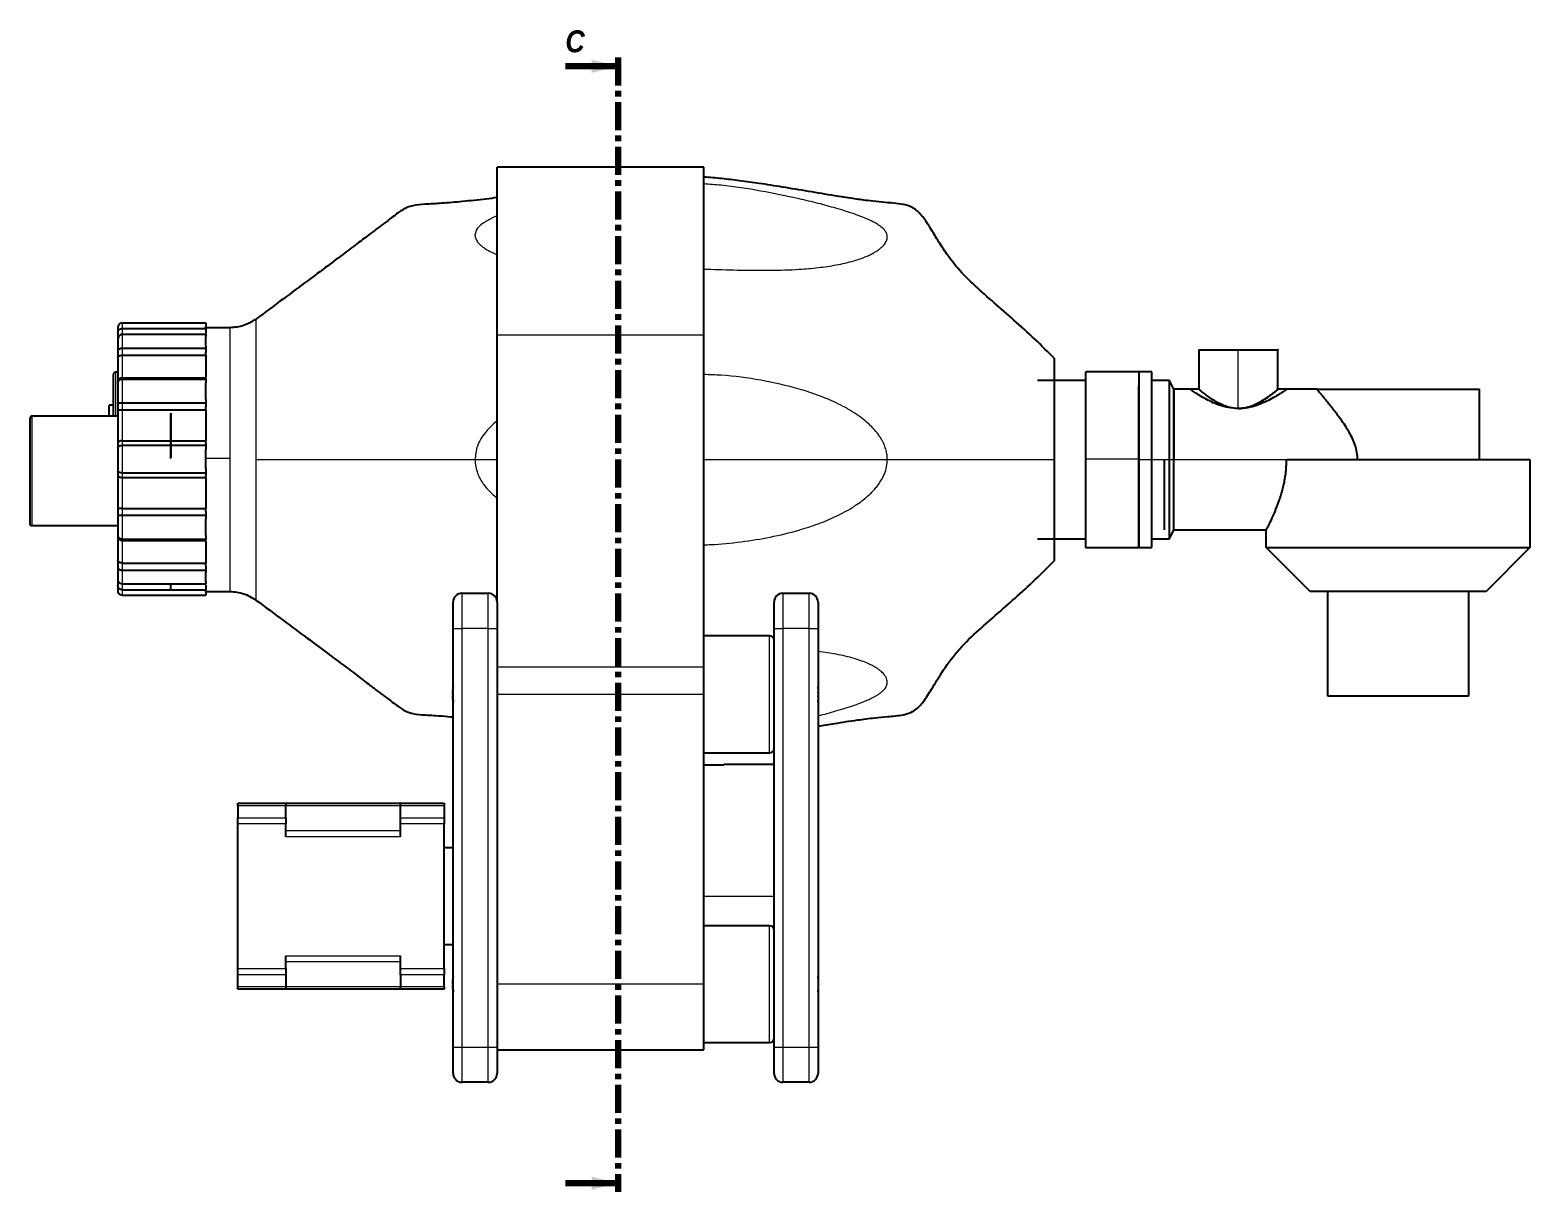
# Model space of a CAD drawing. Header units: millimetres. Extents: x 147 to 1155, y 137 to 770.
# Drawn here: x 147.2 to 488.4, y 506 to 770.3 of the extents above; entities that cross this region are included whole.
import ezdxf

# ---------------------------------------------------------------- set-up
doc = ezdxf.new("R2010")
doc.units = ezdxf.units.MM
doc.linetypes.add('SLD-Solid', pattern=[0])
doc.linetypes.add('SLD-Thin-Thick-Chain', pattern=[10.16, 6.35, -1.27, 1.27, -1.27])
doc.layers.add('CHEIA', color=7, linetype='Continuous')
doc.styles.add('SLDTEXTSTYLE0', font='GOTHICBI.TTF', dxfattribs={"width": 0.913})

msp = doc.modelspace()

# ---------------------------------------------------------------- linework, layer by layer
at = {"color": 7, "linetype": 'SLD-Solid', "lineweight": 100}
for p, q in [((268.949, 762.047), (280.949, 762.047)), ((268.949, 507.999), (280.949, 507.999))]:
    msp.add_line(p, q, dxfattribs=at)
at = {"color": 7, "linetype": 'SLD-Thin-Thick-Chain', "lineweight": 100}
msp.add_line((280.949, 764.047), (280.949, 505.999), dxfattribs=at)
at = {"color": 8, "linetype": 'SLD-Solid', "lineweight": 18}
for p, q in [((168.169, 703.673), (168.169, 702.4)), ((168.169, 701.094), (168.169, 697.951)), ((300.416, 700.885), (253.416, 700.885)), ((168.169, 697.951), (168.169, 696.328)), ((421.978, 684.2), (421.978, 697.582)), ((168.169, 691.169), (168.169, 690.905)), ((168.169, 690.905), (168.169, 685.461)), ((168.169, 685.461), (168.169, 683.924)), ((168.169, 676.876), (168.169, 675.836)), ((168.169, 675.836), (168.169, 669.549)), ((192.622, 672.803), (187.169, 672.803)), ((248.376, 672.572), (253.416, 672.572)), ((387.346, 672.729), (399.374, 672.729)), ((399.374, 672.582), (402.374, 672.582)), ((402.374, 672.582), (406.374, 672.582)), ((406.374, 672.582), (407.374, 672.582)), ((407.374, 672.582), (432.997, 672.582)), ((168.169, 669.549), (168.169, 668.51)), ((168.169, 661.462), (168.169, 659.925)), ((168.169, 659.925), (168.169, 654.48)), ((168.169, 654.48), (168.169, 654.217)), ((168.169, 649.057), (168.169, 647.434)), ((168.169, 647.434), (168.169, 644.291)), ((168.169, 642.986), (168.169, 641.712)), ((245.416, 642.192), (245.416, 634.192)), ((251.416, 634.192), (251.416, 642.192)), ((318.416, 642.192), (318.416, 634.192)), ((324.416, 634.192), (324.416, 642.192)), ((243.416, 634.192), (245.416, 634.192)), ((245.416, 634.192), (245.416, 538.972)), ((251.416, 634.192), (245.416, 634.192)), ((251.416, 538.972), (251.416, 634.192)), ((251.416, 634.192), (253.416, 634.192)), ((315.416, 605.892), (315.416, 632.492)), ((316.416, 634.192), (318.416, 634.192)), ((324.416, 634.192), (318.416, 634.192)), ((318.416, 634.192), (318.416, 538.972)), ((324.416, 634.192), (326.416, 634.192)), ((324.416, 538.972), (324.416, 634.192)), ((300.416, 625.351), (253.416, 625.351)), ((300.416, 619.192), (253.416, 619.192)), ((304.993, 603.073), (300.416, 603.073)), ((205.376, 593.836), (194.416, 593.836)), ((231.416, 593.836), (205.376, 593.836)), ((241.416, 593.836), (231.416, 593.836)), ((194.416, 591.118), (205.376, 591.118)), ((231.416, 591.118), (241.416, 591.118)), ((205.376, 589.704), (194.416, 589.704)), ((205.376, 588.218), (231.416, 588.218)), ((241.416, 589.704), (231.416, 589.704)), ((231.416, 586.804), (205.376, 586.804)), ((300.416, 573.272), (316.416, 573.272)), ((315.416, 539.972), (315.416, 566.572)), ((205.376, 559.739), (231.416, 559.739)), ((194.416, 556.839), (205.376, 556.839)), ((231.416, 558.325), (205.376, 558.325)), ((231.416, 556.839), (241.416, 556.839)), ((205.376, 555.425), (194.416, 555.425)), ((241.416, 555.425), (231.416, 555.425)), ((300.416, 553.272), (253.416, 553.272)), ((194.416, 552.707), (205.376, 552.707)), ((205.376, 552.707), (231.416, 552.707)), ((231.416, 552.707), (241.416, 552.707)), ((243.416, 538.972), (245.416, 538.972)), ((245.416, 538.972), (251.416, 538.972)), ((245.416, 538.972), (245.416, 530.972)), ((251.416, 530.972), (251.416, 538.972)), ((251.416, 538.972), (253.416, 538.972)), ((316.416, 538.972), (318.416, 538.972)), ((318.416, 538.972), (318.416, 530.972)), ((318.416, 538.972), (324.416, 538.972)), ((324.416, 538.972), (326.416, 538.972)), ((324.416, 530.972), (324.416, 538.972))]:
    msp.add_line(p, q, dxfattribs=at)
for points, knots in [([(300.416, 715.933), (300.968, 715.913), (303.815, 715.809), (308.888, 715.674), (315.603, 715.599), (320.732, 715.756), (324.342, 716.029), (326.483, 716.246), (328.56, 716.517), (330.603, 716.857), (332.625, 717.273), (334.468, 717.751), (336.024, 718.251), (337.245, 718.717), (338.25, 719.168), (339.078, 719.6), (339.833, 720.054), (340.507, 720.533), (341.086, 721.039), (341.636, 721.642), (342.065, 722.36), (342.22, 723.107), (342.134, 723.742), (341.911, 724.287), (341.584, 724.757), (341.204, 725.158), (340.814, 725.501), (340.334, 725.859), (339.705, 726.263), (338.868, 726.723), (337.753, 727.252), (336.325, 727.843), (333.939, 728.712), (330.614, 729.749), (326.408, 730.885), (320.719, 732.25), (313.36, 733.726), (306.086, 734.901), (301.735, 735.185), (300.416, 735.271)], [0, 0, 0, 0, 0.0168165, 0.0866114, 0.1553006, 0.2242945, 0.2473758, 0.2704903, 0.2933482, 0.31532, 0.3385612, 0.3622655, 0.3802319, 0.3957428, 0.4092556, 0.4211254, 0.431623, 0.4443966, 0.4557613, 0.4659655, 0.4834931, 0.4999177, 0.5108862, 0.5222494, 0.5342212, 0.5417805, 0.5499806, 0.5589119, 0.5686921, 0.5818733, 0.5973657, 0.6157561, 0.637868, 0.6853968, 0.7301857, 0.7763427, 0.8676111, 0.9598748, 1, 1, 1, 1]), ([(253.416, 728.008), (253.285, 727.956), (252.72, 727.728), (251.821, 727.297), (250.323, 726.468), (248.762, 725.307), (248.499, 724.192), (248.376, 723.665)], [0, 0, 0, 0, 0.047586, 0.2061416, 0.3575032, 0.6968549, 1, 1, 1, 1]), ([(248.376, 723.665), (248.49, 723.132), (248.646, 722.409), (249.424, 721.562), (250.023, 721.04), (250.923, 720.414), (252.039, 719.78), (253, 719.388), (253.416, 719.218)], [0, 0, 0, 0, 0.3023645, 0.4096928, 0.5224743, 0.6419825, 0.8450614, 1, 1, 1, 1]), ([(198.567, 704.541), (198.567, 704.541), (198.567, 704.721), (198.567, 704.083), (198.567, 702.484), (198.567, 699.483), (198.567, 695.339), (198.567, 690.225), (198.567, 684.498), (198.567, 678.541), (198.567, 674.526), (198.567, 672.576)], [0, 0, 0, 0, 0.0000482, 0.1165586, 0.2400479, 0.3686712, 0.5000241, 0.6313768, 0.7600002, 0.8834896, 1, 1, 1, 1]), ([(168.169, 702.4), (168.169, 702.177), (168.169, 701.878), (168.169, 701.255), (168.169, 701.094)], [0, 0, 0, 0, 0.742866, 1, 1, 1, 1]), ([(192.622, 702.571), (192.622, 702.468), (192.622, 702.261), (192.622, 700.514), (192.622, 697.773), (192.622, 694.047), (192.622, 689.505), (192.622, 684.315), (192.622, 678.676), (192.622, 674.761), (192.622, 672.803)], [0, 0, 0, 0, 0.12290556, 0.24820485, 0.37350395, 0.49880323, 0.62410275, 0.74940184, 0.87470095, 1, 1, 1, 1]), ([(168.169, 696.328), (168.169, 695.449), (168.169, 693.879), (168.169, 691.997), (168.169, 691.169)], [0, 0, 0, 0, 0.5600003, 1, 1, 1, 1]), ([(166.669, 682.487), (166.669, 682.654), (166.669, 683.592), (166.669, 685.389), (166.669, 687.716), (166.669, 689.792), (166.669, 691.351), (166.669, 692.315), (166.669, 692.431), (166.669, 692.487)], [0, 0, 0, 0, 0.0327508, 0.18461607, 0.34744857, 0.51637556, 0.68530247, 0.84813506, 1, 1, 1, 1]), ([(342.183, 672.572), (342.171, 672.929), (342.145, 673.658), (341.917, 674.759), (341.596, 675.721), (341.22, 676.551), (340.833, 677.265), (340.358, 678.009), (339.728, 678.856), (338.887, 679.818), (337.765, 680.906), (336.338, 682.074), (333.973, 683.713), (330.66, 685.505), (326.456, 687.255), (320.749, 689.121), (313.383, 690.737), (306.101, 691.759), (301.741, 691.887), (300.416, 691.926)], [0, 0, 0, 0, 0.0216753, 0.044193, 0.0679866, 0.0831247, 0.0994875, 0.1172627, 0.1366915, 0.1635483, 0.1947631, 0.2315125, 0.2754128, 0.3693281, 0.4596711, 0.5522977, 0.7348071, 0.9193615, 1, 1, 1, 1]), ([(147.669, 657.487), (147.669, 657.561), (147.669, 657.714), (147.669, 658.982), (147.669, 661.034), (147.669, 663.765), (147.669, 666.832), (147.669, 669.987), (147.669, 673.143), (147.669, 676.21), (147.669, 678.941), (147.669, 680.993), (147.669, 682.261), (147.669, 682.414), (147.669, 682.487)], [0, 0, 0, 0, 0.0785035, 0.1626766, 0.2500001, 0.3373234, 0.4214964, 0.5, 0.5785036, 0.6626767, 0.75, 0.8373234, 0.9214965, 1, 1, 1, 1]), ([(168.169, 683.924), (168.169, 682.638), (168.169, 680.343), (168.169, 677.935), (168.169, 676.876)], [0, 0, 0, 0, 0.5600002, 1, 1, 1, 1]), ([(253.416, 681.39), (253.276, 681.28), (252.702, 680.828), (251.796, 679.95), (250.303, 678.263), (248.751, 675.875), (248.496, 673.63), (248.376, 672.572)], [0, 0, 0, 0, 0.0509556, 0.2093205, 0.3599105, 0.6982532, 1, 1, 1, 1]), ([(192.622, 672.803), (192.622, 670.838), (192.622, 666.91), (192.622, 661.233), (192.622, 655.993), (192.622, 651.388), (192.622, 647.607), (192.622, 644.75), (192.622, 643.096), (192.622, 642.404), (192.622, 642.595), (192.622, 642.602)], [0, 0, 0, 0, 0.1244142, 0.2488284, 0.3732429, 0.4976573, 0.6220717, 0.7464861, 0.8709002, 0.9953143, 1, 1, 1, 1]), ([(198.567, 672.576), (200.717, 672.576), (204.709, 672.576), (210.257, 672.575), (214.957, 672.574), (218.887, 672.574), (222.312, 672.574), (225.214, 672.573), (227.604, 672.573), (229.33, 672.573), (230.609, 672.573), (231.561, 672.573), (232.37, 672.572), (233.502, 672.572), (235.565, 672.572), (238.911, 672.572), (243.315, 672.572), (246.594, 672.572), (248.376, 672.572)], [0, 0, 0, 0, 0.1375942, 0.2556222, 0.3556846, 0.4393817, 0.5083139, 0.5761537, 0.6265479, 0.6626212, 0.6874989, 0.7086668, 0.7229621, 0.7357887, 0.772698, 0.8304639, 0.9078619, 1, 1, 1, 1]), ([(198.567, 672.576), (198.567, 670.633), (198.567, 666.629), (198.567, 660.688), (198.567, 654.974), (198.567, 649.867), (198.567, 645.723), (198.567, 642.715), (198.567, 641.095), (198.567, 640.453), (198.567, 640.629), (198.567, 640.632)], [0, 0, 0, 0, 0.11622902, 0.23940662, 0.36770434, 0.49873898, 0.62980313, 0.75818568, 0.88149375, 0.99788553, 1, 1, 1, 1]), ([(248.376, 672.572), (248.493, 671.513), (248.651, 670.078), (249.432, 668.422), (250.033, 667.402), (250.933, 666.18), (252.046, 664.942), (253.003, 664.149), (253.416, 663.807)], [0, 0, 0, 0, 0.3027566, 0.41031121, 0.52333729, 0.64309029, 0.84608837, 1, 1, 1, 1]), ([(300.416, 653.204), (300.968, 653.217), (303.813, 653.288), (308.881, 653.832), (315.582, 654.881), (320.699, 656.113), (324.302, 657.225), (326.444, 657.971), (328.533, 658.79), (330.59, 659.709), (332.625, 660.741), (334.465, 661.824), (336.014, 662.88), (337.231, 663.828), (338.237, 664.724), (339.07, 665.571), (339.828, 666.451), (340.503, 667.375), (341.083, 668.348), (341.631, 669.513), (342.081, 670.912), (342.15, 672.031), (342.183, 672.572)], [0, 0, 0, 0, 0.0335921, 0.1732119, 0.3103989, 0.4477361, 0.4940862, 0.5403533, 0.5859631, 0.6307038, 0.6774546, 0.7246739, 0.7603891, 0.7913168, 0.8183528, 0.8421983, 0.8633939, 0.8889142, 0.9116416, 0.9320831, 0.9671477, 1, 1, 1, 1]), ([(300.416, 672.571), (301.094, 672.571), (303.706, 672.571), (308.434, 672.571), (314.893, 672.572), (321.027, 672.572), (326.542, 672.572), (330.909, 672.572), (334.666, 672.572), (337.716, 672.572), (340.132, 672.572), (341.551, 672.572), (342.183, 672.572)], [0, 0, 0, 0, 0.0483113, 0.1862126, 0.3382905, 0.5122518, 0.6283171, 0.7360555, 0.8271011, 0.8986921, 0.9548543, 1, 1, 1, 1]), ([(342.183, 672.572), (342.83, 672.572), (344.045, 672.572), (345.766, 672.572), (347.304, 672.572), (348.862, 672.572), (350.366, 672.573), (351.971, 672.573), (353.734, 672.574), (355.881, 672.574), (358.53, 672.575), (361.958, 672.575), (366.046, 672.576), (370.67, 672.577), (375.485, 672.574), (378.628, 672.614), (380.159, 672.634)], [0, 0, 0, 0, 0.0366038, 0.0687361, 0.0977226, 0.1257899, 0.1677115, 0.2214006, 0.2910673, 0.3627399, 0.443438, 0.5329359, 0.6341775, 0.7501376, 0.878306, 1, 1, 1, 1]), ([(168.169, 668.51), (168.169, 667.162), (168.169, 664.756), (168.169, 662.468), (168.169, 661.462)], [0, 0, 0, 0, 0.5599999, 1, 1, 1, 1]), ([(168.169, 654.217), (168.169, 653.168), (168.169, 651.296), (168.169, 649.741), (168.169, 649.057)], [0, 0, 0, 0, 0.56, 1, 1, 1, 1]), ([(168.169, 644.291), (168.169, 644.044), (168.169, 643.439), (168.169, 643.154), (168.169, 642.986)], [0, 0, 0, 0, 0.4076585, 1, 1, 1, 1]), ([(326.416, 614.304), (326.421, 614.305), (327.137, 614.482), (328.505, 614.848), (330.556, 615.421), (332.594, 616.035), (334.457, 616.647), (336.026, 617.214), (337.247, 617.7), (338.249, 618.145), (339.072, 618.554), (339.825, 618.977), (340.5, 619.419), (341.081, 619.887), (341.636, 620.452), (342.068, 621.139), (342.221, 621.877), (342.132, 622.518), (341.91, 623.077), (341.585, 623.57), (341.208, 623.998), (340.819, 624.368), (340.342, 624.755), (339.713, 625.193), (338.874, 625.687), (337.753, 626.239), (336.324, 626.818), (333.957, 627.596), (330.643, 628.329), (327.86, 628.791), (326.439, 628.917), (326.416, 628.919)], [0, 0, 0, 0, 0.0003381, 0.0501567, 0.0976028, 0.1484634, 0.2008511, 0.2399703, 0.2736578, 0.3029177, 0.3285222, 0.3510544, 0.3789301, 0.4036923, 0.4258742, 0.4642941, 0.5002766, 0.523875, 0.548314, 0.574052, 0.5904474, 0.6081985, 0.6275045, 0.6486228, 0.6775483, 0.7113484, 0.7513023, 0.7991847, 0.9010567, 0.9983622, 1, 1, 1, 1])]:
    msp.add_open_spline(points, degree=3, knots=knots, dxfattribs=at)
at = {"color": 7, "linetype": 'SLD-Solid', "lineweight": 100}
for points in [[(280.949, 762.047), (274.949, 763.547), (274.949, 760.547)], [(280.949, 507.999), (274.949, 509.499), (274.949, 506.499)]]:
    msp.add_solid(points, dxfattribs=at)
at = {"layer": 'CHEIA', "color": 3}
for p, q in [((300.416, 739.075), (253.416, 739.075)), ((253.416, 700.885), (253.416, 739.075)), ((300.416, 700.885), (300.416, 739.075)), ((168.169, 703.673), (187.169, 703.673)), ((187.169, 703.673), (187.169, 702.938)), ((187.169, 702.4), (187.169, 702.938)), ((167.169, 702.673), (167.169, 701.461)), ((167.169, 699.991), (167.169, 697.322)), ((168.169, 702.4), (187.169, 702.4)), ((168.169, 701.094), (187.169, 701.094)), ((192.625, 702.582), (187.169, 702.582)), ((187.169, 701.094), (187.169, 700.62)), ((187.169, 698.426), (187.169, 700.62)), ((253.416, 640.192), (253.416, 700.885)), ((300.416, 625.351), (300.416, 700.885)), ((167.169, 697.322), (167.169, 695.778)), ((168.169, 697.951), (187.169, 697.951)), ((168.169, 696.328), (187.169, 696.328)), ((187.169, 698.426), (187.169, 697.951)), ((187.169, 697.951), (187.169, 697.014)), ((187.169, 696.328), (187.169, 697.014)), ((413.049, 697.587), (413.049, 688.582)), ((431.05, 688.575), (431.05, 697.587)), ((167.169, 692.487), (166.669, 692.487)), ((167.169, 690.245), (167.169, 689.994)), ((167.169, 689.994), (167.169, 685.372)), ((168.169, 691.169), (187.169, 691.169)), ((168.169, 690.905), (187.169, 690.905)), ((187.169, 691.057), (187.169, 691.169)), ((187.169, 691.057), (187.169, 690.905)), ((187.169, 690.905), (187.169, 690.083)), ((187.169, 686.283), (187.169, 690.083)), ((387.346, 690.582), (376.369, 690.582)), ((399.38, 692.582), (387.334, 692.582)), ((402.379, 692.582), (399.369, 692.582)), ((406.379, 690.582), (402.369, 690.582)), ((407.374, 688.582), (406.372, 690.587)), ((187.169, 686.283), (187.169, 685.461)), ((411.058, 688.582), (407.374, 688.582)), ((413.049, 688.582), (411.049, 688.582)), ((433.05, 688.582), (431.05, 688.582)), ((439.874, 688.582), (433.041, 688.582)), ((476.874, 672.582), (476.874, 688.582)), ((167.169, 682.487), (147.669, 682.487)), ((166.169, 684.987), (165.169, 684.987)), ((167.169, 685.372), (167.169, 683.909)), ((168.169, 685.461), (187.169, 685.461)), ((168.169, 683.924), (187.169, 683.924)), ((187.169, 685.461), (187.169, 684.573)), ((187.169, 683.924), (187.169, 684.573)), ((167.169, 676.351), (167.169, 675.361)), ((168.169, 676.876), (187.169, 676.876)), ((168.169, 675.836), (187.169, 675.836)), ((187.169, 676.436), (187.169, 676.876)), ((187.169, 676.436), (187.169, 675.836)), ((187.169, 675.836), (187.169, 674.887)), ((167.169, 675.361), (167.169, 670.024)), ((187.169, 670.499), (187.169, 674.887)), ((488.374, 672.582), (488.374, 652.582)), ((167.169, 670.024), (167.169, 669.035)), ((168.169, 669.549), (187.169, 669.549)), ((187.169, 670.499), (187.169, 669.549)), ((187.169, 669.549), (187.169, 668.949)), ((187.169, 668.51), (187.169, 668.949)), ((168.169, 668.51), (187.169, 668.51)), ((167.169, 661.477), (167.169, 660.014)), ((167.169, 660.014), (167.169, 655.391)), ((168.169, 661.462), (187.169, 661.462)), ((168.169, 659.925), (187.169, 659.925)), ((187.169, 660.812), (187.169, 661.462)), ((187.169, 660.812), (187.169, 659.925)), ((187.169, 659.925), (187.169, 659.103)), ((187.169, 655.302), (187.169, 659.103)), ((167.169, 657.487), (147.669, 657.487)), ((167.169, 655.391), (167.169, 655.14)), ((187.169, 655.302), (187.169, 654.48)), ((406.372, 654.577), (407.374, 656.582)), ((407.374, 656.582), (428.374, 656.582)), ((428.374, 652.582), (428.374, 656.582)), ((168.169, 654.48), (187.169, 654.48)), ((168.169, 654.217), (187.169, 654.217)), ((187.169, 654.48), (187.169, 654.328)), ((187.169, 654.217), (187.169, 654.328)), ((376.369, 654.582), (387.346, 654.582)), ((387.334, 652.582), (399.38, 652.582)), ((399.369, 652.582), (402.379, 652.582)), ((402.369, 654.582), (406.379, 654.582)), ((438.374, 642.582), (428.374, 652.582)), ((488.374, 652.582), (478.374, 642.582)), ((167.169, 649.608), (167.169, 648.063)), ((168.169, 649.057), (187.169, 649.057)), ((187.169, 648.371), (187.169, 649.057)), ((187.169, 648.371), (187.169, 647.434)), ((167.169, 648.063), (167.169, 645.394)), ((168.169, 647.434), (187.169, 647.434)), ((187.169, 647.434), (187.169, 646.96)), ((187.169, 644.766), (187.169, 646.96)), ((167.169, 643.924), (167.169, 642.712)), ((168.169, 644.291), (187.169, 644.291)), ((168.169, 642.986), (187.169, 642.986)), ((168.169, 641.712), (187.169, 641.712)), ((187.169, 644.766), (187.169, 644.291)), ((187.169, 642.448), (187.169, 642.986)), ((187.169, 642.582), (192.625, 642.582)), ((187.169, 642.448), (187.169, 641.712)), ((245.416, 642.192), (251.416, 642.192)), ((318.416, 642.192), (324.416, 642.192)), ((442.374, 618.744), (442.374, 642.582)), ((474.374, 642.582), (474.374, 618.744)), ((243.416, 634.192), (243.416, 640.192)), ((253.416, 640.192), (253.416, 634.192)), ((316.416, 634.192), (316.416, 640.192)), ((326.416, 640.192), (326.416, 634.192)), ((243.416, 538.972), (243.416, 634.192)), ((253.416, 634.192), (253.416, 538.972)), ((315.416, 632.492), (300.416, 632.492)), ((316.416, 538.972), (316.416, 634.192)), ((326.416, 634.192), (326.416, 538.972)), ((300.416, 619.192), (300.416, 625.351)), ((243.416, 619.6), (243.289, 619.605)), ((243.331, 618.196), (243.289, 618.191)), ((243.416, 620.072), (243.359, 620.078)), ((243.416, 617.704), (243.359, 617.701)), ((300.416, 553.272), (300.416, 619.192)), ((326.416, 619.537), (326.472, 619.543)), ((326.416, 618.847), (326.472, 618.84)), ((300.416, 605.892), (315.416, 605.892)), ((304.993, 603.076), (300.416, 603.076)), ((316.416, 603.272), (304.993, 603.272)), ((304.993, 603.073), (304.993, 603.07)), ((194.416, 594.422), (205.376, 594.422)), ((194.416, 593.836), (194.416, 594.422)), ((194.416, 593.836), (194.416, 591.118)), ((205.376, 594.422), (205.376, 593.836)), ((205.376, 594.422), (231.416, 594.422)), ((205.376, 591.118), (205.376, 593.836)), ((231.416, 594.422), (241.416, 594.422)), ((231.416, 593.836), (231.416, 594.422)), ((231.416, 591.118), (231.416, 593.836)), ((241.416, 594.422), (241.416, 593.836)), ((241.416, 593.836), (241.416, 591.118)), ((194.416, 589.704), (194.416, 591.118)), ((205.376, 591.118), (205.376, 589.704)), ((231.416, 589.704), (231.416, 591.118)), ((241.416, 591.118), (241.416, 589.704)), ((194.416, 556.839), (194.416, 589.704)), ((205.376, 586.804), (205.376, 589.704)), ((231.416, 586.804), (231.416, 589.704)), ((241.416, 556.839), (241.416, 589.704)), ((243.416, 584.272), (241.416, 584.272)), ((315.416, 566.572), (300.416, 566.572)), ((205.376, 556.839), (205.376, 559.739)), ((231.416, 556.839), (231.416, 559.739)), ((241.416, 562.272), (243.416, 562.272)), ((194.416, 555.425), (194.416, 556.839)), ((205.376, 556.839), (205.376, 555.425)), ((231.416, 555.425), (231.416, 556.839)), ((241.416, 556.839), (241.416, 555.425)), ((194.416, 552.707), (194.416, 555.425)), ((205.376, 555.425), (205.376, 552.707)), ((231.416, 555.425), (231.416, 552.707)), ((241.416, 552.707), (241.416, 555.425)), ((243.416, 553.68), (243.289, 553.685)), ((243.416, 554.152), (243.359, 554.158)), ((300.416, 538.372), (300.416, 553.272)), ((326.416, 553.617), (326.472, 553.623)), ((326.416, 552.927), (326.472, 552.92)), ((194.416, 552.122), (194.416, 552.707)), ((205.376, 552.122), (194.416, 552.122)), ((205.376, 552.707), (205.376, 552.122)), ((231.416, 552.122), (205.376, 552.122)), ((231.416, 552.122), (231.416, 552.707)), ((241.416, 552.122), (231.416, 552.122)), ((241.416, 552.707), (241.416, 552.122)), ((243.331, 552.276), (243.289, 552.271)), ((243.416, 551.784), (243.359, 551.781)), ((300.416, 539.972), (315.416, 539.972)), ((243.416, 532.972), (243.416, 538.972)), ((253.416, 538.972), (253.416, 532.972)), ((253.416, 538.372), (300.416, 538.372)), ((316.416, 532.972), (316.416, 538.972)), ((326.416, 538.972), (326.416, 532.972)), ((251.416, 530.972), (245.416, 530.972)), ((324.416, 530.972), (318.416, 530.972))]:
    msp.add_line(p, q, dxfattribs=at)
at = {"layer": 'CHEIA', "color": 3, "flags": 128}
for points in [[(243.416, 620.969), (243.415, 620.966), (243.324, 620.504)], [(243.324, 617.879), (243.415, 617.417), (243.416, 617.414)], [(243.416, 555.049), (243.415, 555.046), (243.324, 554.584)], [(243.324, 551.959), (243.415, 551.497), (243.416, 551.494)]]:
    msp.add_lwpolyline(points, dxfattribs=at)
at = {"layer": 'CHEIA', "color": 3}
for centre, radius, start, end in [((245.416, 640.192), 2, 90, 180), ((251.416, 640.192), 2, 0, 90), ((318.416, 640.192), 2, 90, 180), ((324.416, 640.192), 2, 0, 90), ((315.416, 631.492), 1, 0, 90), ((246.217, 620.023), 2.932, 167.02053, 176.70743), ((243.547, 620.272), 0.27, 197.416, 226.01803), ((251.17, 619.328), 7.885, 174.23456, 177.98635), ((248.436, 619.831), 5.151, 182.50917, 187.1296), ((248.488, 618.548), 5.204, 170.25062, 177.46967), ((251.162, 619.054), 7.878, 182.01246, 187.90923), ((243.506, 618.129), 0.225, 143.69591, 163.99821), ((246.217, 618.36), 2.932, 183.29264, 192.97945), ((246.134, 619.158), 2.923, 158.41365, 161.64843), ((244.02, 618.668), 1.008, 126.83535, 130.952), ((248.815, 619.257), 5.605, 193.26768, 196.06992), ((250.964, 619.183), 7.748, 191.02481, 193.02527), ((318.945, 619.176), 7.671, 11.14745, 13.14768), ((325.803, 618.964), 0.885, 40.86975, 46.16852), ((325.802, 619.42), 0.886, 313.83499, 319.12673), ((318.939, 619.208), 7.678, 346.85319, 348.85168), ((320.586, 619.717), 5.961, 2.3038, 9.09267), ((324.371, 620.112), 2.177, 344.85804, 355.92638), ((324.371, 618.272), 2.177, 4.07352, 15.14207), ((320.586, 618.666), 5.961, 350.90737, 357.69616), ((315.416, 606.892), 1, 270, 0), ((315.416, 565.572), 1, 0, 90), ((246.217, 554.103), 2.932, 167.02053, 176.70743), ((243.547, 554.353), 0.27, 197.41753, 226.01482), ((251.17, 553.408), 7.885, 174.23456, 177.98635), ((248.435, 553.911), 5.151, 182.50904, 187.12973), ((248.488, 552.628), 5.204, 170.25068, 177.46968), ((251.162, 553.134), 7.878, 182.01243, 187.9093), ((246.138, 553.237), 2.927, 158.41617, 161.64679), ((244.024, 552.743), 1.015, 126.84931, 130.93804), ((318.943, 553.256), 7.674, 11.14779, 13.14735), ((325.803, 553.044), 0.885, 40.86975, 46.16852), ((325.803, 553.499), 0.885, 313.83148, 319.13025), ((320.586, 553.797), 5.961, 2.3038, 9.09267), ((324.371, 554.192), 2.177, 344.85804, 355.92638), ((324.371, 552.352), 2.177, 4.07362, 15.14196), ((243.506, 552.209), 0.225, 143.69591, 163.99821), ((246.217, 552.44), 2.932, 183.29257, 192.97947), ((248.815, 553.337), 5.606, 193.2676, 196.0698), ((250.964, 553.263), 7.748, 191.02481, 193.02527), ((318.943, 553.287), 7.674, 346.85265, 348.85221), ((320.586, 552.746), 5.961, 350.90733, 357.6962), ((315.416, 540.972), 1, 270, 0), ((245.416, 532.972), 2, 180, 270), ((251.416, 532.972), 2, 270, 0), ((318.416, 532.972), 2, 180, 270), ((324.416, 532.972), 2, 270, 0)]:
    msp.add_arc(centre, radius, start, end, dxfattribs=at)
for points, knots in [([(380.159, 695.628), (378.702, 697.079), (375.718, 700.05), (371.119, 704.225), (366.53, 708.233), (362.147, 712.047), (358.473, 715.669), (355.744, 719.218), (353.742, 722.315), (352.01, 725.22), (350.428, 727.683), (348.837, 729.421), (347.083, 730.346), (345.197, 730.758), (342.873, 730.969), (340.328, 731.193), (337.436, 731.519), (334.073, 731.98), (329.608, 732.689), (324.279, 733.585), (318.557, 734.544), (313.333, 735.369), (308.716, 736.02), (304.518, 736.485), (301.794, 736.781), (300.434, 736.848), (300.416, 736.849)], [0, 0, 0, 0, 0.064666, 0.1323957, 0.1953167, 0.2562634, 0.315154, 0.3571617, 0.3967522, 0.4311048, 0.4634495, 0.4889317, 0.5039685, 0.5250436, 0.5491345, 0.5773862, 0.6053881, 0.6406449, 0.6841129, 0.7475598, 0.8106032, 0.8665546, 0.9139031, 0.9571893, 0.9994106, 1, 1, 1, 1]), ([(253.416, 732.177), (252.573, 732.062), (249.956, 731.706), (245.746, 731.295), (241.131, 730.881), (237.362, 730.678), (234.724, 730.515), (232.945, 729.966), (231.834, 729.368), (230.718, 728.578), (229.58, 727.731), (228.175, 726.67), (226.507, 725.406), (224.382, 723.798), (221.731, 721.798), (218.486, 719.359), (214.582, 716.436), (209.953, 712.984), (204.536, 708.958), (200.651, 706.083), (198.567, 704.541)], [0, 0, 0, 0, 0.0402398, 0.1250276, 0.2002558, 0.259422, 0.3040112, 0.3245827, 0.3470215, 0.3634013, 0.3892935, 0.4141773, 0.4467557, 0.4883705, 0.5403392, 0.6039567, 0.6804942, 0.7712004, 0.8773014, 1, 1, 1, 1]), ([(168.169, 703.673), (168.014, 703.652), (167.705, 703.609), (167.382, 703.326), (167.2, 703.003), (167.179, 702.783), (167.169, 702.673)], [0, 0, 0, 0, 0.27907, 0.5587194, 0.7793348, 1, 1, 1, 1]), ([(198.567, 704.541), (197.655, 703.976), (195.83, 702.845), (193.692, 702.67), (192.622, 702.582)], [0, 0, 0, 0, 0.4999994, 1, 1, 1, 1]), ([(167.169, 701.461), (167.169, 701.481), (167.17, 701.54), (167.184, 701.642), (167.21, 701.734), (167.231, 701.788), (167.237, 701.803), (167.239, 701.808), (167.286, 701.92), (167.395, 702.079), (167.597, 702.239), (167.774, 702.33), (167.966, 702.388), (168.102, 702.396), (168.169, 702.4)], [0, 0, 0, 0, 0.0420408, 0.1252218, 0.2157229, 0.2402651, 0.247163, 0.2492567, 0.2504464, 0.499616, 0.6294937, 0.7498484, 0.8765949, 1, 1, 1, 1]), ([(167.169, 701.461), (167.169, 701.235), (167.169, 700.917), (167.169, 700.198), (167.169, 699.991)], [0, 0, 0, 0, 0.7122148, 1, 1, 1, 1]), ([(168.169, 701.094), (168.014, 701.071), (167.705, 701.024), (167.382, 700.712), (167.2, 700.355), (167.179, 700.112), (167.169, 699.991)], [0, 0, 0, 0, 0.2790693, 0.5587173, 0.7793364, 1, 1, 1, 1]), ([(187.169, 702.4), (187.169, 702.184), (187.169, 701.921), (187.169, 701.367), (187.169, 701.269)], [0, 0, 0, 0, 0.8235665, 1, 1, 1, 1]), ([(167.169, 697.322), (167.185, 697.41), (167.219, 697.586), (167.471, 697.793), (167.804, 697.926), (168.047, 697.943), (168.169, 697.951)], [0, 0, 0, 0, 0.2800163, 0.5597855, 0.7800053, 1, 1, 1, 1]), ([(167.169, 695.778), (167.169, 695.789), (167.17, 695.824), (167.184, 695.884), (167.21, 695.938), (167.231, 695.97), (167.237, 695.979), (167.239, 695.982), (167.287, 696.048), (167.395, 696.141), (167.597, 696.234), (167.774, 696.288), (167.966, 696.322), (168.102, 696.326), (168.169, 696.328)], [0, 0, 0, 0, 0.0420409, 0.1252204, 0.2157226, 0.2402658, 0.2471628, 0.2492571, 0.2504455, 0.4996143, 0.6294942, 0.749848, 0.8765946, 1, 1, 1, 1]), ([(187.169, 696.328), (187.169, 695.45), (187.169, 693.932), (187.169, 692.111), (187.169, 691.344)], [0, 0, 0, 0, 0.57837288, 1, 1, 1, 1]), ([(413.062, 697.582), (413.172, 697.582), (413.341, 697.582), (414.438, 697.582), (415.587, 697.582), (417.02, 697.582), (419.106, 697.582), (420.847, 697.582), (421.978, 697.582)], [0, 0, 0, 0, 0.2356182, 0.3651725, 0.4974761, 0.6297801, 0.7593342, 1, 1, 1, 1]), ([(421.978, 697.582), (423.111, 697.582), (424.854, 697.582), (426.96, 697.582), (428.406, 697.582), (429.599, 697.582), (430.643, 697.582), (431.252, 697.582), (431.042, 697.582), (431.037, 697.582)], [0, 0, 0, 0, 0.23826027, 0.36651998, 0.49750157, 0.62848317, 0.75674292, 0.99500327, 1, 1, 1, 1]), ([(167.169, 695.778), (167.169, 694.845), (167.169, 693.179), (167.169, 691.141), (167.169, 690.245)], [0, 0, 0, 0, 0.5599999, 1, 1, 1, 1]), ([(380.159, 695.624), (380.159, 695.542), (380.159, 695.377), (380.159, 694.022), (380.159, 691.898), (380.159, 689.021), (380.159, 685.511), (380.159, 681.508), (380.159, 677.159), (380.159, 674.142), (380.159, 672.634)], [0, 0, 0, 0, 0.1240457, 0.2491804, 0.3743206, 0.4994545, 0.6245891, 0.7497251, 0.874863, 1, 1, 1, 1]), ([(166.669, 692.487), (166.598, 692.479), (166.45, 692.46), (166.283, 692.325), (166.185, 692.157), (166.174, 692.042), (166.169, 691.987)], [0, 0, 0, 0, 0.2702687, 0.5624384, 0.7897362, 1, 1, 1, 1]), ([(166.169, 682.487), (166.169, 682.654), (166.169, 683.552), (166.169, 685.263), (166.169, 687.467), (166.169, 689.434), (166.169, 690.911), (166.169, 691.824), (166.169, 691.934), (166.169, 691.987)], [0, 0, 0, 0, 0.0345075, 0.186097, 0.3486337, 0.5172539, 0.6858741, 0.8484109, 1, 1, 1, 1]), ([(168.169, 691.169), (168.102, 691.165), (167.966, 691.158), (167.774, 691.1), (167.597, 691.01), (167.395, 690.852), (167.286, 690.696), (167.238, 690.582), (167.231, 690.567), (167.21, 690.512), (167.184, 690.422), (167.17, 690.323), (167.169, 690.264), (167.169, 690.245)], [0, 0, 0, 0, 0.1233956, 0.2501515, 0.3704814, 0.5003827, 0.7495512, 0.7507506, 0.7597672, 0.784317, 0.8747764, 0.9579506, 1, 1, 1, 1]), ([(167.169, 689.994), (167.185, 690.122), (167.219, 690.376), (167.471, 690.677), (167.804, 690.869), (168.047, 690.893), (168.169, 690.905)], [0, 0, 0, 0, 0.28001743, 0.55978549, 0.78000587, 1, 1, 1, 1]), ([(387.346, 672.729), (387.346, 674.035), (387.346, 676.648), (387.346, 680.41), (387.346, 683.871), (387.346, 686.902), (387.346, 689.384), (387.346, 691.211), (387.346, 692.369), (387.346, 692.505), (387.346, 692.573)], [0, 0, 0, 0, 0.1253863, 0.2507726, 0.3761577, 0.5015405, 0.6269237, 0.7523122, 0.8776959, 1, 1, 1, 1]), ([(399.374, 692.569), (399.374, 692.514), (399.374, 692.399), (399.374, 691.324), (399.374, 689.506), (399.374, 686.928), (399.374, 683.75), (399.374, 680.179), (399.374, 676.46), (399.374, 673.948), (399.374, 672.729)], [0, 0, 0, 0, 0.11236142, 0.23643747, 0.36567183, 0.49764873, 0.62962556, 0.75886, 0.882936, 1, 1, 1, 1]), ([(399.374, 672.582), (399.374, 673.802), (399.374, 676.315), (399.374, 680.038), (399.374, 683.64), (399.374, 686.769), (399.374, 688.699), (399.374, 689.337), (399.374, 689.345)], [0, 0, 0, 0, 0.1840814, 0.3791893, 0.5824089, 0.7899408, 0.9974727, 1, 1, 1, 1]), ([(402.374, 672.582), (402.374, 673.801), (402.374, 676.314), (402.374, 680.042), (402.374, 683.626), (402.374, 686.824), (402.374, 688.996), (402.374, 690.371), (402.374, 691.461), (402.374, 692.384), (402.374, 692.517), (402.374, 692.582)], [0, 0, 0, 0, 0.1164967, 0.2399716, 0.36858, 0.4999174, 0.6312549, 0.6956332, 0.7600283, 0.8835032, 1, 1, 1, 1]), ([(406.374, 672.582), (406.374, 673.679), (406.374, 675.941), (406.374, 679.296), (406.374, 682.522), (406.374, 685.4), (406.374, 687.741), (406.374, 689.401), (406.374, 690.403), (406.374, 690.523), (406.374, 690.582)], [0, 0, 0, 0, 0.116516, 0.2400113, 0.3686407, 0.4999999, 0.6313591, 0.7599886, 0.883484, 1, 1, 1, 1]), ([(407.374, 672.582), (407.374, 673.557), (407.374, 675.568), (407.374, 678.55), (407.374, 681.417), (407.374, 683.976), (407.374, 686.054), (407.374, 687.54), (407.374, 688.397), (407.374, 688.671), (407.374, 688.397), (407.374, 687.54), (407.374, 686.054), (407.374, 683.976), (407.374, 681.417), (407.374, 678.55), (407.374, 675.568), (407.374, 673.557), (407.374, 672.582)], [0, 0, 0, 0, 0.0582579, 0.1200056, 0.1843204, 0.25, 0.3156796, 0.3799943, 0.441742, 0.5, 0.558258, 0.6200057, 0.6843204, 0.75, 0.8156796, 0.8799944, 0.9417421, 1, 1, 1, 1]), ([(421.962, 684.2), (421.22, 684.25), (419.741, 684.348), (417.688, 684.952), (415.862, 685.712), (414.257, 686.555), (412.9, 687.359), (411.86, 688.032), (411.174, 688.494), (411.096, 688.549), (411.058, 688.575)], [0, 0, 0, 0, 0.1247436, 0.2485162, 0.3727688, 0.4962046, 0.6235258, 0.7512575, 0.8781676, 1, 1, 1, 1]), ([(421.978, 684.2), (421.369, 684.249), (420.148, 684.347), (418.472, 684.958), (416.984, 685.718), (415.676, 686.554), (414.568, 687.353), (413.717, 688.027), (413.152, 688.496), (413.088, 688.55), (413.056, 688.576)], [0, 0, 0, 0, 0.1228578, 0.2463525, 0.3718509, 0.4970989, 0.6258958, 0.7540007, 0.8798344, 1, 1, 1, 1]), ([(433.041, 688.575), (433.044, 688.577), (433.121, 688.63), (432.841, 688.436), (432.185, 687.996), (431.098, 687.295), (429.722, 686.488), (428.097, 685.646), (426.255, 684.899), (424.187, 684.316), (422.706, 684.239), (421.962, 684.2)], [0, 0, 0, 0, 0.0050864, 0.1307225, 0.2564054, 0.3828859, 0.5089896, 0.6312126, 0.7540459, 0.876397, 1, 1, 1, 1]), ([(422.122, 684.2), (422.731, 684.249), (423.951, 684.347), (425.628, 684.958), (427.116, 685.718), (428.424, 686.554), (429.531, 687.352), (430.388, 688.031), (430.935, 688.486), (431.115, 688.635), (430.905, 688.46), (430.331, 687.984), (429.451, 687.29), (428.325, 686.486), (427.001, 685.653), (425.5, 684.904), (423.81, 684.315), (422.588, 684.238), (421.978, 684.2)], [0, 0, 0, 0, 0.061154, 0.122625, 0.1850934, 0.2474372, 0.3115474, 0.3753133, 0.4379486, 0.5001025, 0.5622354, 0.624934, 0.6887556, 0.752911, 0.8152421, 0.8775533, 0.9388464, 1, 1, 1, 1]), ([(439.874, 688.582), (439.889, 688.565), (439.919, 688.531), (440.152, 688.261), (440.514, 687.84), (440.993, 687.275), (441.589, 686.566), (442.257, 685.758), (443.019, 684.82), (443.822, 683.797), (444.675, 682.663), (445.559, 681.429), (446.409, 680.153), (447.222, 678.791), (447.937, 677.406), (448.55, 675.884), (448.995, 674.269), (449.056, 673.146), (449.087, 672.582)], [0, 0, 0, 0, 0.06161744, 0.12436031, 0.18470471, 0.24780027, 0.30818445, 0.37297125, 0.43162892, 0.49870477, 0.56152116, 0.62409644, 0.69450667, 0.75081406, 0.81368215, 0.87583071, 0.93757572, 1, 1, 1, 1]), ([(439.874, 688.582), (439.934, 688.582), (440.058, 688.582), (441.087, 688.582), (442.794, 688.582), (445.2, 688.582), (448.158, 688.582), (451.474, 688.582), (454.922, 688.582), (458.374, 688.582), (461.827, 688.582), (465.275, 688.582), (468.591, 688.582), (471.548, 688.582), (473.955, 688.582), (475.661, 688.582), (476.691, 688.582), (476.814, 688.582), (476.874, 688.582)], [0, 0, 0, 0, 0.058258, 0.1200057, 0.1843204, 0.25, 0.3156796, 0.3799943, 0.4417419, 0.5, 0.5582581, 0.6200057, 0.6843205, 0.75, 0.8156797, 0.8799943, 0.941742, 1, 1, 1, 1]), ([(147.669, 682.487), (147.598, 682.479), (147.45, 682.46), (147.283, 682.325), (147.185, 682.157), (147.174, 682.042), (147.169, 681.987)], [0, 0, 0, 0, 0.270252, 0.5624259, 0.7897363, 1, 1, 1, 1]), ([(165.169, 682.487), (165.169, 682.653), (165.169, 683.063), (165.169, 683.764), (165.169, 684.437), (165.169, 684.902), (165.169, 684.96), (165.169, 684.987)], [0, 0, 0, 0, 0.1402106, 0.3466538, 0.570106, 0.7935572, 1, 1, 1, 1]), ([(168.169, 685.461), (168.014, 685.459), (167.705, 685.455), (167.382, 685.43), (167.2, 685.401), (167.179, 685.382), (167.169, 685.372)], [0, 0, 0, 0, 0.2790702, 0.5587189, 0.7793358, 1, 1, 1, 1]), ([(167.169, 683.909), (167.169, 683.909), (167.17, 683.91), (167.184, 683.912), (167.21, 683.914), (167.231, 683.915), (167.237, 683.915), (167.239, 683.915), (167.287, 683.917), (167.395, 683.92), (167.597, 683.922), (167.774, 683.923), (167.966, 683.923), (168.102, 683.924), (168.169, 683.924)], [0, 0, 0, 0, 0.0420407, 0.1252212, 0.2157243, 0.240265, 0.2471631, 0.2492575, 0.2504457, 0.4996151, 0.6294939, 0.7498484, 0.8765947, 1, 1, 1, 1]), ([(167.169, 683.909), (167.169, 682.534), (167.169, 680.078), (167.169, 677.49), (167.169, 676.351)], [0, 0, 0, 0, 0.5600001, 1, 1, 1, 1]), ([(179.186, 683.164), (179.186, 681.459), (179.186, 678.209), (179.186, 674.782), (179.186, 673.153)], [0, 0, 0, 0, 0.5246748, 1, 1, 1, 1]), ([(179.186, 672.803), (179.186, 674.638), (179.186, 678.186), (179.186, 681.542), (179.186, 683.162)], [0, 0, 0, 0, 0.517349, 1, 1, 1, 1]), ([(187.169, 683.924), (187.169, 682.638), (187.169, 680.343), (187.169, 677.935), (187.169, 676.876)], [0, 0, 0, 0, 0.5600002, 1, 1, 1, 1]), ([(147.169, 657.987), (147.169, 658.058), (147.169, 658.205), (147.169, 659.422), (147.169, 661.392), (147.169, 664.014), (147.169, 666.958), (147.169, 669.987), (147.169, 673.017), (147.169, 675.961), (147.169, 678.583), (147.169, 680.552), (147.169, 681.77), (147.169, 681.917), (147.169, 681.987)], [0, 0, 0, 0, 0.0785035, 0.1626766, 0.25, 0.3373234, 0.4214964, 0.5, 0.5785034, 0.6626766, 0.75, 0.8373234, 0.9214965, 1, 1, 1, 1]), ([(168.169, 676.876), (168.102, 676.874), (167.966, 676.869), (167.774, 676.836), (167.597, 676.785), (167.395, 676.695), (167.286, 676.606), (167.238, 676.542), (167.231, 676.533), (167.21, 676.502), (167.184, 676.451), (167.17, 676.395), (167.169, 676.362), (167.169, 676.351)], [0, 0, 0, 0, 0.1233958, 0.2501512, 0.3704813, 0.5003847, 0.7495555, 0.7507524, 0.7597682, 0.7843198, 0.874779, 0.9579548, 1, 1, 1, 1]), ([(167.169, 675.361), (167.185, 675.428), (167.219, 675.56), (167.471, 675.717), (167.804, 675.817), (168.047, 675.83), (168.169, 675.836)], [0, 0, 0, 0, 0.2800139, 0.5597853, 0.7800049, 1, 1, 1, 1]), ([(380.159, 672.634), (380.159, 671.128), (380.159, 668.116), (380.159, 663.767), (380.159, 659.759), (380.159, 656.236), (380.159, 653.353), (380.159, 651.171), (380.159, 649.92), (380.159, 649.395), (380.159, 649.541), (380.159, 649.544)], [0, 0, 0, 0, 0.1246624, 0.2493247, 0.3739912, 0.4986534, 0.6233139, 0.747978, 0.8726424, 0.9973072, 1, 1, 1, 1]), ([(387.346, 652.595), (387.346, 652.59), (387.346, 652.463), (387.346, 652.925), (387.346, 654.026), (387.346, 655.933), (387.346, 658.451), (387.346, 661.523), (387.346, 665.015), (387.346, 668.801), (387.346, 671.42), (387.346, 672.729)], [0, 0, 0, 0, 0.0046451, 0.1290662, 0.2534864, 0.3779068, 0.5023228, 0.6267414, 0.7511635, 0.8755821, 1, 1, 1, 1]), ([(399.374, 672.729), (399.374, 671.509), (399.374, 668.995), (399.374, 665.259), (399.374, 661.662), (399.374, 658.443), (399.374, 655.826), (399.374, 653.924), (399.374, 652.891), (399.374, 652.48), (399.374, 652.59), (399.374, 652.594)], [0, 0, 0, 0, 0.1159734, 0.2388932, 0.3669235, 0.4976708, 0.6284178, 0.7564481, 0.8793681, 0.9953412, 1, 1, 1, 1]), ([(399.374, 652.582), (399.374, 652.646), (399.374, 652.78), (399.374, 653.893), (399.374, 655.738), (399.374, 658.339), (399.374, 661.537), (399.374, 665.122), (399.374, 668.849), (399.374, 671.362), (399.374, 672.582)], [0, 0, 0, 0, 0.116516, 0.2400113, 0.3686408, 0.4999999, 0.6313592, 0.7599886, 0.8834838, 1, 1, 1, 1]), ([(402.374, 652.582), (402.374, 652.646), (402.374, 652.78), (402.374, 653.893), (402.374, 655.738), (402.374, 658.339), (402.374, 661.014), (402.374, 663.366), (402.374, 665.77), (402.374, 668.849), (402.374, 671.362), (402.374, 672.582)], [0, 0, 0, 0, 0.1164968, 0.2399717, 0.3685799, 0.4999173, 0.631255, 0.6956331, 0.7600283, 0.8835031, 1, 1, 1, 1]), ([(405.138, 672.582), (405.138, 670.569), (405.138, 667.473), (405.138, 663.748), (405.138, 661.184), (405.138, 659.119), (405.138, 657.124), (405.138, 656.795), (405.138, 656.582)], [0, 0, 0, 0, 0.239457, 0.3683606, 0.5000001, 0.6316394, 0.7605432, 1, 1, 1, 1]), ([(406.374, 654.582), (406.374, 654.64), (406.374, 654.76), (406.374, 655.762), (406.374, 657.422), (406.374, 659.764), (406.374, 662.641), (406.374, 665.868), (406.374, 669.222), (406.374, 671.484), (406.374, 672.582)], [0, 0, 0, 0, 0.116516, 0.2400113, 0.3686408, 0.5, 0.6313591, 0.7599887, 0.883484, 1, 1, 1, 1]), ([(407.374, 656.582), (407.374, 656.633), (407.374, 656.74), (407.374, 657.631), (407.374, 659.107), (407.374, 661.188), (407.374, 663.746), (407.374, 666.614), (407.374, 669.595), (407.374, 671.606), (407.374, 672.582)], [0, 0, 0, 0, 0.116516, 0.24001127, 0.36864073, 0.4999999, 0.63135923, 0.75998852, 0.88348389, 1, 1, 1, 1]), ([(428.374, 656.582), (428.408, 656.644), (428.475, 656.768), (428.986, 657.746), (429.713, 659.232), (430.588, 661.208), (431.491, 663.595), (432.287, 666.34), (432.876, 669.376), (432.957, 671.513), (432.997, 672.582)], [0, 0, 0, 0, 0.1248509, 0.2496985, 0.3747629, 0.4997439, 0.6248676, 0.7500855, 0.8750111, 1, 1, 1, 1]), ([(432.997, 672.582), (433.903, 672.582), (435.74, 672.582), (439.286, 672.582), (443.35, 672.582), (447.842, 672.582), (452.558, 672.582), (456.772, 672.582), (460.381, 672.582), (463.409, 672.582), (466.985, 672.582), (471.044, 672.582), (475.376, 672.582), (479.3, 672.582), (482.636, 672.582), (485.258, 672.582), (487.083, 672.582), (488.179, 672.582), (488.31, 672.582), (488.374, 672.582)], [0, 0, 0, 0, 0.0613787, 0.1244951, 0.1885644, 0.2527275, 0.3161179, 0.3779295, 0.4166213, 0.4560079, 0.4960386, 0.5586066, 0.6230207, 0.6884492, 0.7539775, 0.8186831, 0.8817108, 0.9423352, 1, 1, 1, 1]), ([(168.169, 669.549), (168.014, 669.559), (167.705, 669.58), (167.382, 669.714), (167.2, 669.868), (167.179, 669.972), (167.169, 670.024)], [0, 0, 0, 0, 0.2790701, 0.5587197, 0.7793364, 1, 1, 1, 1]), ([(167.169, 669.035), (167.169, 669.023), (167.17, 668.99), (167.184, 668.934), (167.21, 668.883), (167.231, 668.852), (167.237, 668.844), (167.239, 668.842), (167.286, 668.779), (167.395, 668.69), (167.597, 668.6), (167.774, 668.549), (167.966, 668.516), (168.102, 668.512), (168.169, 668.51)], [0, 0, 0, 0, 0.0420412, 0.1252209, 0.2157242, 0.2402661, 0.2471632, 0.2492565, 0.2504468, 0.4996156, 0.6294951, 0.7498487, 0.8765947, 1, 1, 1, 1]), ([(167.169, 669.035), (167.169, 667.586), (167.169, 664.999), (167.169, 662.553), (167.169, 661.477)], [0, 0, 0, 0, 0.5599999, 1, 1, 1, 1]), ([(187.169, 668.51), (187.169, 667.162), (187.169, 664.756), (187.169, 662.468), (187.169, 661.462)], [0, 0, 0, 0, 0.5599999, 1, 1, 1, 1]), ([(168.169, 661.462), (168.102, 661.462), (167.966, 661.462), (167.774, 661.462), (167.597, 661.464), (167.395, 661.466), (167.286, 661.468), (167.238, 661.47), (167.231, 661.471), (167.21, 661.472), (167.184, 661.473), (167.17, 661.475), (167.169, 661.476), (167.169, 661.477)], [0, 0, 0, 0, 0.1233959, 0.2501515, 0.3704809, 0.5003855, 0.7495547, 0.7507526, 0.7597676, 0.784319, 0.8747788, 0.9579546, 1, 1, 1, 1]), ([(167.169, 660.014), (167.185, 660.001), (167.219, 659.976), (167.471, 659.947), (167.804, 659.928), (168.047, 659.926), (168.169, 659.925)], [0, 0, 0, 0, 0.2800149, 0.5597857, 0.7800053, 1, 1, 1, 1]), ([(147.669, 657.487), (147.598, 657.496), (147.45, 657.515), (147.283, 657.65), (147.185, 657.818), (147.174, 657.932), (147.169, 657.987)], [0, 0, 0, 0, 0.2702534, 0.5624268, 0.7897367, 1, 1, 1, 1]), ([(168.169, 654.48), (168.014, 654.5), (167.705, 654.539), (167.382, 654.796), (167.2, 655.091), (167.179, 655.291), (167.169, 655.391)], [0, 0, 0, 0, 0.2790708, 0.5587194, 0.779338, 1, 1, 1, 1]), ([(167.169, 655.14), (167.169, 655.121), (167.17, 655.063), (167.184, 654.963), (167.21, 654.873), (167.231, 654.819), (167.237, 654.804), (167.239, 654.8), (167.286, 654.69), (167.395, 654.533), (167.597, 654.375), (167.774, 654.286), (167.966, 654.228), (168.102, 654.22), (168.169, 654.217)], [0, 0, 0, 0, 0.0420405, 0.12522, 0.2157228, 0.2402629, 0.2471615, 0.2492561, 0.2504459, 0.4996152, 0.6294953, 0.7498495, 0.8765944, 1, 1, 1, 1]), ([(167.169, 655.14), (167.169, 654.006), (167.169, 651.98), (167.169, 650.333), (167.169, 649.608)], [0, 0, 0, 0, 0.5600006, 1, 1, 1, 1]), ([(187.169, 654.042), (187.169, 653.054), (187.169, 651.244), (187.169, 649.741), (187.169, 649.057)], [0, 0, 0, 0, 0.5453698, 1, 1, 1, 1]), ([(428.374, 652.582), (428.472, 652.582), (428.672, 652.582), (430.341, 652.582), (433.109, 652.582), (437.011, 652.582), (441.808, 652.582), (447.184, 652.582), (452.776, 652.582), (458.374, 652.582), (463.973, 652.582), (469.564, 652.582), (474.941, 652.582), (479.738, 652.582), (483.64, 652.582), (486.407, 652.582), (488.077, 652.582), (488.277, 652.582), (488.374, 652.582)], [0, 0, 0, 0, 0.058258, 0.1200057, 0.1843204, 0.25, 0.3156796, 0.3799943, 0.441742, 0.5, 0.558258, 0.6200057, 0.6843204, 0.75, 0.8156796, 0.8799943, 0.941742, 1, 1, 1, 1]), ([(168.169, 649.057), (168.102, 649.059), (167.966, 649.064), (167.774, 649.098), (167.597, 649.151), (167.395, 649.244), (167.286, 649.338), (167.238, 649.406), (167.231, 649.415), (167.21, 649.447), (167.184, 649.501), (167.17, 649.561), (167.169, 649.596), (167.169, 649.608)], [0, 0, 0, 0, 0.1233959, 0.25015094, 0.37048116, 0.50038461, 0.74955513, 0.75075211, 0.75976887, 0.78431854, 0.87477973, 0.95795381, 1, 1, 1, 1]), ([(326.416, 611.934), (327.689, 612.148), (330.683, 612.649), (334.98, 613.325), (338.995, 613.833), (342.457, 614.173), (345.127, 614.356), (347.232, 614.894), (348.901, 615.777), (350.594, 617.691), (352.439, 620.65), (354.793, 624.592), (358.022, 629.075), (362.287, 633.245), (366.77, 637.136), (371.282, 641.084), (375.8, 645.192), (378.73, 648.111), (380.159, 649.535)], [0, 0, 0, 0, 0.0560281, 0.131721, 0.1887955, 0.2315931, 0.2827333, 0.304624, 0.3253739, 0.3636772, 0.4133969, 0.4770352, 0.5628294, 0.6522878, 0.7350465, 0.8205515, 0.9124385, 1, 1, 1, 1]), ([(167.169, 648.063), (167.185, 647.975), (167.219, 647.8), (167.471, 647.592), (167.804, 647.459), (168.047, 647.443), (168.169, 647.434)], [0, 0, 0, 0, 0.2800154, 0.559785, 0.780005, 1, 1, 1, 1]), ([(168.169, 644.291), (168.014, 644.315), (167.705, 644.362), (167.382, 644.674), (167.2, 645.031), (167.179, 645.273), (167.169, 645.394)], [0, 0, 0, 0, 0.2790705, 0.5587196, 0.7793377, 1, 1, 1, 1]), ([(167.169, 645.394), (167.169, 645.092), (167.169, 644.394), (167.169, 644.094), (167.169, 643.924)], [0, 0, 0, 0, 0.4328921, 1, 1, 1, 1]), ([(168.169, 642.986), (168.102, 642.989), (167.966, 642.997), (167.774, 643.055), (167.597, 643.146), (167.395, 643.306), (167.286, 643.465), (167.238, 643.581), (167.231, 643.596), (167.21, 643.652), (167.184, 643.743), (167.17, 643.845), (167.169, 643.904), (167.169, 643.924)], [0, 0, 0, 0, 0.12339584, 0.25015135, 0.37048104, 0.5003844, 0.74955395, 0.75075132, 0.75976777, 0.78431819, 0.87477823, 0.95795406, 1, 1, 1, 1]), ([(168.169, 641.712), (168.014, 641.733), (167.705, 641.776), (167.382, 642.059), (167.2, 642.383), (167.179, 642.602), (167.169, 642.712)], [0, 0, 0, 0, 0.27907, 0.5587194, 0.7793348, 1, 1, 1, 1]), ([(179.186, 642.986), (179.186, 643.021), (179.186, 643.159), (179.186, 643.807), (179.186, 644.291)], [0, 0, 0, 0, 0.2529489, 1, 1, 1, 1]), ([(187.169, 644.116), (187.169, 643.934), (187.169, 643.399), (187.169, 643.15), (187.169, 642.986)], [0, 0, 0, 0, 0.3389814, 1, 1, 1, 1]), ([(192.622, 642.582), (193.692, 642.494), (195.83, 642.318), (197.655, 641.187), (198.567, 640.622)], [0, 0, 0, 0, 0.5000006, 1, 1, 1, 1]), ([(478.374, 642.582), (478.309, 642.582), (478.176, 642.582), (477.063, 642.582), (475.218, 642.582), (472.617, 642.582), (469.419, 642.582), (465.834, 642.582), (462.107, 642.582), (458.374, 642.582), (454.642, 642.582), (450.914, 642.582), (447.33, 642.582), (444.132, 642.582), (441.531, 642.582), (439.686, 642.582), (438.573, 642.582), (438.439, 642.582), (438.374, 642.582)], [0, 0, 0, 0, 0.058258, 0.1200056, 0.1843204, 0.2499999, 0.3156795, 0.3799944, 0.4417419, 0.5, 0.5582581, 0.6200057, 0.6843204, 0.75, 0.8156796, 0.8799943, 0.941742, 1, 1, 1, 1]), ([(198.567, 640.622), (200.651, 639.081), (204.536, 636.205), (209.953, 632.179), (214.582, 628.727), (218.486, 625.804), (221.731, 623.365), (224.382, 621.365), (226.507, 619.757), (228.175, 618.493), (229.58, 617.432), (230.718, 616.585), (231.834, 615.795), (232.945, 615.197), (234.744, 614.642), (237.438, 614.481), (240.497, 614.322), (242.597, 614.133), (243.416, 614.059)], [0, 0, 0, 0, 0.1458472, 0.2719655, 0.3797848, 0.4707621, 0.5463818, 0.6081551, 0.657621, 0.6963459, 0.7259243, 0.7567014, 0.7761715, 0.8028436, 0.8272963, 0.881447, 0.9537443, 1, 1, 1, 1]), ([(474.374, 618.744), (474.322, 618.744), (474.216, 618.744), (473.325, 618.744), (471.849, 618.744), (469.768, 618.744), (467.21, 618.744), (464.342, 618.744), (461.36, 618.744), (458.374, 618.744), (455.388, 618.744), (452.406, 618.744), (449.539, 618.744), (446.981, 618.744), (444.9, 618.744), (443.423, 618.744), (442.533, 618.744), (442.426, 618.744), (442.374, 618.744)], [0, 0, 0, 0, 0.058258, 0.1200056, 0.1843204, 0.25, 0.3156796, 0.3799943, 0.4417421, 0.5, 0.5582579, 0.6200058, 0.6843204, 0.75, 0.8156796, 0.8799943, 0.941742, 1, 1, 1, 1])]:
    msp.add_open_spline(points, degree=3, knots=knots, dxfattribs=at)

# ---------------------------------------------------------------- texts
at = {"color": 7, "linetype": 'Continuous', "insert": (268.949, 770.223), "char_height": 5, "attachment_point": 1, "style": 'SLDTEXTSTYLE0'}
msp.add_mtext('C', dxfattribs=at)

doc.saveas('drawing.dxf')
